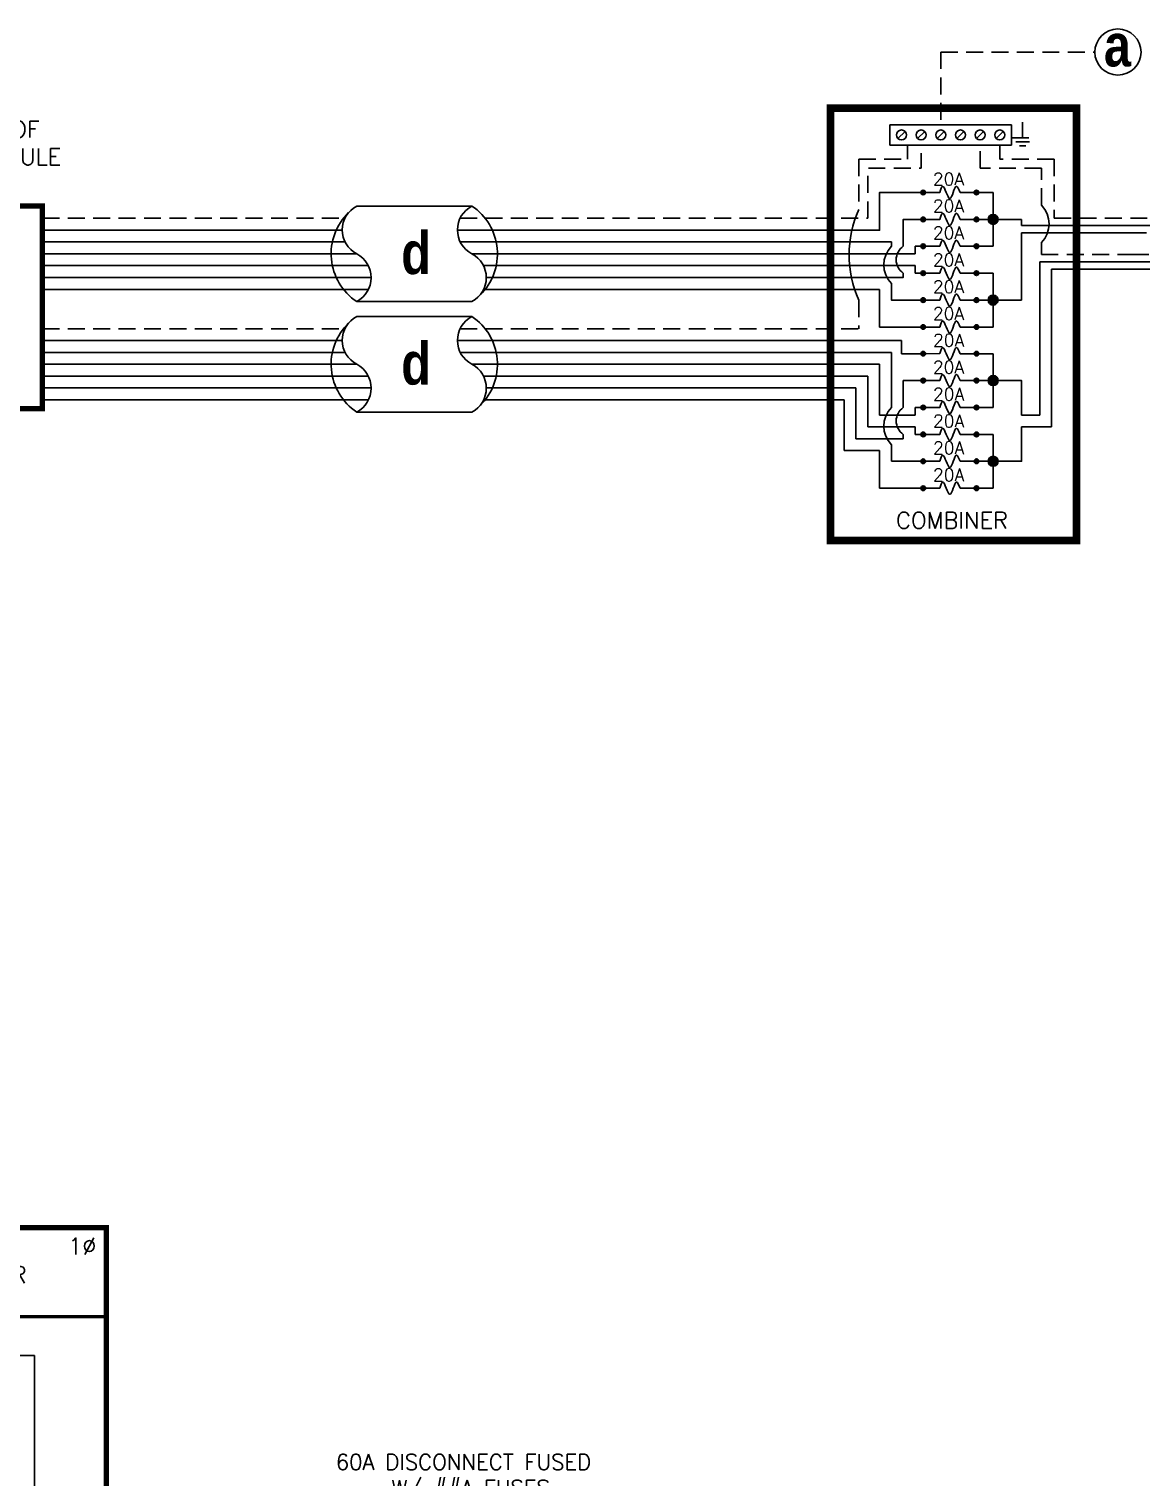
# Model space of a CAD drawing. Header units: feet. Extents: x 17804 to 18589, y 14552 to 15110.
# Drawn here: x 18068.4 to 18314.6, y 14789.4 to 15110.2 of the extents above; entities that cross this region are included whole.
import ezdxf

# ---------------------------------------------------------------- set-up
doc = ezdxf.new("R2010")
doc.units = ezdxf.units.FT
doc.header["$MEASUREMENT"] = 0
doc.linetypes.add('HIDDEN', pattern=[0.375, 0.25, -0.125])
for name, color, linetype in [('ONE LINE BLOCKS', 7, 'Continuous'), ('TABLES', 7, 'Continuous'), ('TEXT', 7, 'Continuous'), ('Z - TITLEBLOCK TXT', 7, 'Continuous')]:
    doc.layers.add(name, color=color, linetype=linetype)
doc.styles.add('ONE LINE TXT', font='techb___.ttf')
doc.styles.get("Standard").update_dxf_attribs({"font": 'simplex.shx'})

# ---------------------------------------------------------------- blocks, each defined once
blk = doc.blocks.new('M_MAIN DISCO')
at = {"color": 253, "linetype": 'Continuous'}
for p, q in [((-47.96, 3.45), (-47.96, 32.21)), ((-47.96, 32.21), (-42.47, 32.21)), ((-42.47, 32.21), (-42.47, 34.82)), ((-20.72, 32.21), (-20.72, 34.82)), ((-15.23, 32.21), (-20.72, 32.21)), ((-15.23, 3.45), (-15.23, 32.21)), ((-47.96, 3.45), (-63.19, 3.45)), ((-15.23, 3.45), (0, 3.45))]:
    blk.add_line(p, q, dxfattribs=at)
at = {"color": 7, "linetype": 'Continuous'}
for p, q in [((-51.46, 9.66), (-51.46, 22.77)), ((-49.6, 22.77), (-51.46, 22.77)), ((-41.69, 22.77), (-44.32, 22.77)), ((-21.5, 22.77), (-18.87, 22.77)), ((-13.59, 22.77), (-11.73, 22.77)), ((-11.73, 9.66), (-11.73, 22.77)), ((-51.46, 9.66), (-63.19, 9.66)), ((-11.73, 9.66), (0, 9.66))]:
    blk.add_line(p, q, dxfattribs=at)
at = {"color": 1, "linetype": 'Continuous'}
for p, q in [((-31.53, 22.77), (-30.29, 22.77)), ((-27.74, 22.77), (-26.5, 22.77)), ((-31.53, 15.24), (-30.29, 15.24)), ((-27.74, 15.24), (-26.5, 15.24))]:
    blk.add_line(p, q, dxfattribs=at)
at = {"color": 10, "linetype": 'Continuous'}
for p, q in [((-49.6, 6.49), (-49.6, 15.24)), ((-41.69, 15.24), (-44.32, 15.24)), ((-21.5, 15.24), (-18.87, 15.24)), ((-13.59, 6.49), (-13.59, 15.24)), ((-49.6, 6.49), (-63.19, 6.49)), ((-13.59, 6.49), (0, 6.49))]:
    blk.add_line(p, q, dxfattribs=at)
at = {"color": 7, "linetype": 'Continuous'}
for centre in [(-46.96, 22.62), (-16.23, 22.62)]:
    blk.add_arc(centre, 2.64, 3.2819, 176.7181, dxfattribs=at)
at = {"color": 10, "linetype": 'Continuous'}
for centre in [(-46.96, 15.08), (-16.23, 15.08)]:
    blk.add_arc(centre, 2.64, 3.2819, 176.7181, dxfattribs=at)
at = {"color": 1, "linetype": 'Continuous'}
for points in [[(-30.29, 22.77), (-29.92, 23.53), (-29.02, 22.01), (-28.19, 23.53), (-27.74, 22.77)], [(-30.29, 15.24), (-29.92, 16), (-29.02, 14.47), (-28.19, 16), (-27.74, 15.24)]]:
    blk.add_spline(points, degree=3, dxfattribs=at)
at = {"layer": 'ONE LINE BLOCKS', "lineweight": 50}
blk.add_line((-53.41, 43.1), (-9.8, 43.1), dxfattribs=at)
at = {"layer": 'ONE LINE BLOCKS', "lineweight": 50, "const_width": 1.19}
blk.add_lwpolyline([(-53.41, -9.3), (-53.41, 49.88), (-9.8, 49.88), (-9.8, -9.3)], close=True, dxfattribs=at)
at = {"layer": 'TEXT', "color": 92, "linetype": 'HIDDEN', "ltscale": 15}
for p, q in [((-46.38, 0), (-46.38, 4.94)), ((-46.38, 4.94), (-42.47, 4.94)), ((-42.47, 4.94), (-42.47, 1.8)), ((-16.81, 4.94), (-20.72, 4.94)), ((-20.72, 4.94), (-20.72, 1.8)), ((-16.81, 0), (-16.81, 4.94)), ((-46.38, 0), (-63.19, 0)), ((-16.81, 0), (0, 0))]:
    blk.add_line(p, q, dxfattribs=at)
at = {"layer": 'TEXT', "color": 92, "linetype": 'Continuous', "flags": 128}
for points in [[(-31.59, -3.07), (-31.6, -6.57)], [(-33.94, -6.57), (-29.25, -6.57)], [(-30.07, -7.44), (-33.13, -7.44)], [(-30.88, -8.3), (-32.31, -8.3)]]:
    blk.add_lwpolyline(points, dxfattribs=at)
at = {"layer": 'Z - TITLEBLOCK TXT', "color": 1, "linetype": 'Continuous'}
for p, q in [((-45.07, 34.82), (-45.07, 39.36)), ((-45.07, 39.36), (-18.12, 39.36)), ((-18.12, 39.36), (-18.12, 34.82)), ((-18.12, 34.82), (-45.07, 34.82)), ((-41.69, 22.77), (-37.77, 22.77)), ((-35.88, 25.22), (-32.61, 22.78)), ((-25.42, 22.77), (-21.5, 22.77)), ((-35.88, 17.69), (-32.61, 15.24)), ((-41.69, 15.24), (-37.77, 15.24)), ((-25.42, 15.23), (-21.5, 15.23)), ((-45.07, 1.8), (-18.12, 1.8)), ((-45.07, 1.8), (-45.07, -2.74)), ((-18.12, 1.8), (-18.12, -2.74)), ((-18.12, -2.74), (-45.07, -2.74))]:
    blk.add_line(p, q, dxfattribs=at)
at = {"layer": 'Z - TITLEBLOCK TXT', "color": 4, "linetype": 'Continuous'}
for p, q in [((-41.69, 37.87), (-43.26, 36.3)), ((-37.34, 37.87), (-38.91, 36.3)), ((-32.98, 37.87), (-34.56, 36.3)), ((-28.63, 37.87), (-30.21, 36.3)), ((-24.28, 37.87), (-25.86, 36.3)), ((-19.93, 37.87), (-21.51, 36.3)), ((-41.69, 0.32), (-43.26, -1.26)), ((-37.34, 0.32), (-38.91, -1.26)), ((-32.98, 0.32), (-34.56, -1.26)), ((-28.63, 0.32), (-30.21, -1.26)), ((-24.28, 0.32), (-25.86, -1.26)), ((-19.93, 0.32), (-21.51, -1.26))]:
    blk.add_line(p, q, dxfattribs=at)
for centre in [(-42.47, 37.09), (-38.12, 37.09), (-33.77, 37.09), (-29.42, 37.09), (-25.07, 37.09), (-20.72, 37.09), (-42.47, -0.47), (-38.12, -0.47), (-33.77, -0.47), (-29.42, -0.47), (-25.07, -0.47), (-20.72, -0.47)]:
    blk.add_circle(centre, 1.11, dxfattribs=at)
at = {"layer": 'Z - TITLEBLOCK TXT', "color": 1, "linetype": 'Continuous'}
for centre in [(-37.23, 22.77), (-32.07, 22.77), (-25.96, 22.77), (-37.23, 15.24), (-32.07, 15.24), (-25.96, 15.23)]:
    blk.add_circle(centre, 0.541, dxfattribs=at)
at = {"layer": 'TABLES', "color": 4, "linetype": 'Continuous'}
blk.add_text('BONDED NEUTRAL', height=1.8743, dxfattribs=at).set_placement((-43.99, 40.01))
at = {"layer": 'TEXT', "color": 1}
for s, width, gutter_width, heights, insert, char_height, attachment_point in [('\\A1;\\pi4.1167;60A DISCONNECT FUSED \\P\\pi16.454;W/ ##A FUSES\\P\\pi11.355;GROUPED W/ MAIN \\P\\pi4.9392;BREAKER LOAD CENTER', 71.8931, 92.23, [24.13], (-68.68, 76.43), 3.4544, 1), ('240V', 0.1481, 0.75, [0], (-45.35, 46.44), 3.658, 5), ('1∅', 0.1481, 0.75, [0], (-14.78, 46.14), 3.658, 5), ('\\A1;\\pi3.6942,t21.982;SQUARE D\\P\\pi2.5621,t20.85;PN: D222N', 35.0816, 28.88, [13.54], (-51.57, -12.71), 3.6576, 1)]:
    blk.add_mtext_dynamic_manual_height_columns(s, width=width, gutter_width=gutter_width, heights=heights, dxfattribs=dict(at, insert=insert, char_height=char_height, attachment_point=attachment_point))
blk = doc.blocks.new('*U15')
at = {"layer": 'ONE LINE BLOCKS', "linetype": 'Continuous'}
h = blk.add_hatch(color=254, dxfattribs=at)
h.dxf.hatch_style = 1
edge = h.paths.add_edge_path()
edge.add_arc((-68.38, 98.34), 1.11, 0, 360)
h = blk.add_hatch(color=254, dxfattribs=at)
h.dxf.hatch_style = 1
edge = h.paths.add_edge_path()
edge.add_arc((-74.3, 91.39), 1.11, 0, 360)
h = blk.add_hatch(color=1, dxfattribs=at)
h.dxf.hatch_style = 1
edge = h.paths.add_edge_path()
edge.add_arc((-74.3, 82.89), 0.291, 0, 360)
h = blk.add_hatch(color=1, dxfattribs=at)
h.dxf.hatch_style = 1
edge = h.paths.add_edge_path()
edge.add_arc((-68.38, 82.89), 0.291, 0, 360)
h = blk.add_hatch(color=1, dxfattribs=at)
h.dxf.hatch_style = 1
edge = h.paths.add_edge_path()
edge.add_arc((-74.3, 76.21), 0.291, 0, 360)
h = blk.add_hatch(color=1, dxfattribs=at)
h.dxf.hatch_style = 1
edge = h.paths.add_edge_path()
edge.add_arc((-68.38, 76.21), 0.291, 0, 360)
h = blk.add_hatch(color=1, dxfattribs=at)
h.dxf.hatch_style = 1
edge = h.paths.add_edge_path()
edge.add_arc((-56.39, 67.09), 0.291, 0, 360)
h = blk.add_hatch(color=1, dxfattribs=at)
h.dxf.hatch_style = 1
edge = h.paths.add_edge_path()
edge.add_arc((-49.72, 67.09), 0.291, 0, 360)
h = blk.add_hatch(color=1, dxfattribs=at)
h.dxf.hatch_style = 1
edge = h.paths.add_edge_path()
edge.add_arc((-56.39, 63.72), 0.291, 0, 360)
h = blk.add_hatch(color=1, dxfattribs=at)
h.dxf.hatch_style = 1
edge = h.paths.add_edge_path()
edge.add_arc((-49.72, 63.72), 0.291, 0, 360)
h = blk.add_hatch(color=1, dxfattribs=at)
h.dxf.hatch_style = 1
edge = h.paths.add_edge_path()
edge.add_arc((-56.39, 57.69), 0.291, 0, 360)
h = blk.add_hatch(color=1, dxfattribs=at)
h.dxf.hatch_style = 1
edge = h.paths.add_edge_path()
edge.add_arc((-49.72, 57.69), 0.291, 0, 360)
h = blk.add_hatch(color=1, dxfattribs=at)
h.dxf.hatch_style = 1
edge = h.paths.add_edge_path()
edge.add_arc((-56.39, 54.31), 0.291, 0, 360)
h = blk.add_hatch(color=1, dxfattribs=at)
h.dxf.hatch_style = 1
edge = h.paths.add_edge_path()
edge.add_arc((-49.72, 54.31), 0.291, 0, 360)
h = blk.add_hatch(color=1, dxfattribs=at)
h.dxf.hatch_style = 1
edge = h.paths.add_edge_path()
edge.add_arc((-56.39, 48.29), 0.291, 0, 360)
h = blk.add_hatch(color=1, dxfattribs=at)
h.dxf.hatch_style = 1
edge = h.paths.add_edge_path()
edge.add_arc((-49.72, 48.29), 0.291, 0, 360)
h = blk.add_hatch(color=1, dxfattribs=at)
h.dxf.hatch_style = 1
edge = h.paths.add_edge_path()
edge.add_arc((-56.39, 44.91), 0.291, 0, 360)
h = blk.add_hatch(color=1, dxfattribs=at)
h.dxf.hatch_style = 1
edge = h.paths.add_edge_path()
edge.add_arc((-49.72, 44.91), 0.291, 0, 360)
h = blk.add_hatch(color=1, dxfattribs=at)
h.dxf.hatch_style = 1
edge = h.paths.add_edge_path()
edge.add_arc((-56.39, 38.89), 0.291, 0, 360)
h = blk.add_hatch(color=1, dxfattribs=at)
h.dxf.hatch_style = 1
edge = h.paths.add_edge_path()
edge.add_arc((-49.72, 38.89), 0.291, 0, 360)
h = blk.add_hatch(color=1, dxfattribs=at)
h.dxf.hatch_style = 1
edge = h.paths.add_edge_path()
edge.add_arc((-56.39, 35.51), 0.291, 0, 360)
h = blk.add_hatch(color=1, dxfattribs=at)
h.dxf.hatch_style = 1
edge = h.paths.add_edge_path()
edge.add_arc((-49.72, 35.51), 0.291, 0, 360)
h = blk.add_hatch(color=1, dxfattribs=at)
h.dxf.hatch_style = 1
edge = h.paths.add_edge_path()
edge.add_arc((-56.39, 29.48), 0.291, 0, 360)
h = blk.add_hatch(color=1, dxfattribs=at)
h.dxf.hatch_style = 1
edge = h.paths.add_edge_path()
edge.add_arc((-49.72, 29.48), 0.291, 0, 360)
h = blk.add_hatch(color=1, dxfattribs=at)
h.dxf.hatch_style = 1
edge = h.paths.add_edge_path()
edge.add_arc((-56.39, 26.1), 0.291, 0, 360)
h = blk.add_hatch(color=1, dxfattribs=at)
h.dxf.hatch_style = 1
edge = h.paths.add_edge_path()
edge.add_arc((-49.72, 26.1), 0.291, 0, 360)
at = {"color": 155, "true_color": 0x647190}
blk.add_line((-93.51, 126.59), (-12.6, 126.59), dxfattribs=at)
at = {"color": 7, "linetype": 'Continuous'}
for p, q in [((-19.55, 9.66), (-19.55, 29.48)), ((0, 9.66), (-19.55, 9.66))]:
    blk.add_line(p, q, dxfattribs=at)
at = {"color": 10, "linetype": 'Continuous'}
for p, q in [((-23.58, 6.49), (-23.58, 26.1)), ((-19.54, 26.1), (-19.54, 26.1)), ((0, 6.49), (-23.58, 6.49))]:
    blk.add_line(p, q, dxfattribs=at)
at = {"color": 253, "linetype": 'Continuous'}
for p, q in [((-34.9, 12.29), (-36.07, 12.29)), ((-34.9, 3.45), (-34.9, 12.29)), ((-30.25, 3.45), (-34.9, 3.45)), ((0, 3.45), (-24.98, 3.45))]:
    blk.add_line(p, q, dxfattribs=at)
at = {"color": 7, "linetype": 'Continuous'}
blk.add_circle((-119.49, -15.26), 5.11, dxfattribs=at)
at = {"color": 253, "linetype": 'Continuous'}
blk.add_arc((-27.62, 3.3), 2.64, 3.2819, 176.7181, dxfattribs=at)
at = {"layer": 'ONE LINE BLOCKS', "lineweight": 50}
blk.add_line((-93.51, 106.95), (-12.6, 106.95), dxfattribs=at)
at = {"layer": 'ONE LINE BLOCKS', "lineweight": 50, "const_width": 1.19}
for points in [[(-116.27, 134.89), (-116.27, 151.79), (-97.41, 151.79), (-97.41, 134.89)], [(-93.51, -9.3), (-93.51, 126.59), (-12.6, 126.59), (-12.6, -9.3)]]:
    blk.add_lwpolyline(points, close=True, dxfattribs=at)
at = {"layer": 'TEXT', "color": 92, "linetype": 'HIDDEN', "ltscale": 15}
for p, q in [((-36.07, 20.02), (-86.54, 20.02)), ((-86.54, 20.02), (-86.54, 16.57)), ((-27.75, 0), (-27.75, 20.02)), ((-86.54, 16.57), (-79.95, 16.57)), ((0, 0), (-27.75, 0)), ((-79.95, -0.83), (-119.49, -0.83)), ((-119.49, -0.83), (-119.49, -10.15)), ((-119.49, -20.38), (-119.49, -32.73))]:
    blk.add_line(p, q, dxfattribs=at)
at = {"layer": 'TEXT', "color": 92, "linetype": 'Continuous', "ltscale": 15}
blk.add_line((-40.61, -5.18), (-75.41, -5.18), dxfattribs=at)
at = {"layer": 'TEXT', "color": 92, "linetype": 'Continuous', "flags": 128}
for points in [[(-72.19, 8.54), (-72.19, 5.69)], [(-74.53, 5.69), (-69.85, 5.69)], [(-70.66, 4.83), (-73.72, 4.83)], [(-71.47, 3.96), (-72.91, 3.96)]]:
    blk.add_lwpolyline(points, dxfattribs=at)
at = {"layer": 'TEXT', "color": 92, "linetype": 'Continuous', "ltscale": 4, "flags": 128}
for points in [[(-127.97, -32.73), (-111.01, -32.73)], [(-113.95, -35.88), (-125.03, -35.88)], [(-116.88, -39.02), (-122.09, -39.02)]]:
    blk.add_lwpolyline(points, dxfattribs=at)
at = {"layer": 'TEXT', "linetype": 'Continuous'}
blk.add_circle((-106.84, 143.34), 7.15, dxfattribs=at)
at = {"layer": 'TEXT', "color": 92, "linetype": 'Continuous', "ltscale": 0.3}
blk.add_arc((-31.87, 17.86), 4.65, 27.6639, 152.3361, dxfattribs=at)
at = {"layer": 'Z - TITLEBLOCK TXT', "color": 253, "linetype": 'Continuous'}
for p, q in [((-113.33, 90.2), (-113.33, 134.89)), ((-79.78, 90.2), (-113.33, 90.2)), ((-79.78, 24.52), (-79.78, 90.2)), ((-31.78, 24.52), (-79.78, 24.52)), ((-31.78, 24.52), (-31.78, 16.64)), ((-31.78, 16.64), (-36.07, 16.64))]:
    blk.add_line(p, q, dxfattribs=at)
at = {"layer": 'Z - TITLEBLOCK TXT', "color": 10, "linetype": 'Continuous'}
for p, q in [((-106.84, 94.51), (-106.84, 134.89)), ((-74.3, 94.51), (-106.84, 94.51)), ((-74.3, 87.09), (-74.3, 94.51)), ((-73.19, 91.39), (-70.25, 91.39)), ((-66.51, 91.39), (-37.57, 91.39)), ((-37.57, 91.39), (-37.57, 26.1)), ((-74.3, 26.1), (-74.3, 72.02)), ((-70.25, 63.72), (-74.3, 63.72)), ((-60.59, 63.72), (-66.51, 63.72)), ((-70.25, 54.31), (-74.3, 54.31)), ((-60.59, 54.31), (-66.51, 54.31)), ((-70.25, 44.91), (-74.3, 44.91)), ((-60.59, 44.91), (-66.51, 44.91)), ((-70.25, 35.51), (-74.3, 35.51)), ((-60.59, 35.51), (-66.51, 35.51)), ((-60.59, 26.1), (-74.3, 26.1)), ((-37.57, 26.1), (-23.58, 26.1))]:
    blk.add_line(p, q, dxfattribs=at)
at = {"layer": 'Z - TITLEBLOCK TXT', "color": 7, "linetype": 'Continuous'}
for p, q in [((-100.35, 98.34), (-100.35, 134.89)), ((-68.38, 98.34), (-100.35, 98.34)), ((-68.38, 87.09), (-68.38, 98.34)), ((-67.27, 98.34), (-28.47, 98.34)), ((-28.47, 98.34), (-28.47, 29.48)), ((-68.38, 57.69), (-68.38, 72.02)), ((-68.38, 67.09), (-60.59, 67.09)), ((-60.59, 67.09), (-68.38, 67.09)), ((-68.38, 48.29), (-68.38, 57.69)), ((-68.38, 57.69), (-60.59, 57.69)), ((-60.59, 57.69), (-68.38, 57.69)), ((-68.38, 38.89), (-68.38, 48.29)), ((-68.38, 48.29), (-60.59, 48.29)), ((-60.59, 48.29), (-68.38, 48.29)), ((-68.38, 29.48), (-68.38, 38.89)), ((-68.38, 38.89), (-60.59, 38.89)), ((-60.59, 38.89), (-68.38, 38.89)), ((-60.59, 29.48), (-68.38, 29.48)), ((-28.47, 29.48), (-19.55, 29.48))]:
    blk.add_line(p, q, dxfattribs=at)
at = {"layer": 'Z - TITLEBLOCK TXT', "color": 1, "linetype": 'Continuous'}
for p, q in [((-79.95, -7.78), (-79.95, 19.17)), ((-79.95, 19.17), (-75.41, 19.17)), ((-75.41, 19.17), (-75.41, -7.78)), ((-40.61, -7.71), (-40.61, 19.24)), ((-40.61, 19.24), (-36.07, 19.24)), ((-36.07, 19.24), (-36.07, -7.71)), ((-75.41, -7.78), (-79.95, -7.78)), ((-36.07, -7.71), (-40.61, -7.71))]:
    blk.add_line(p, q, dxfattribs=at)
at = {"layer": 'Z - TITLEBLOCK TXT', "color": 4, "linetype": 'Continuous'}
for p, q in [((-76.9, 17.35), (-78.47, 15.78)), ((-37.55, 17.43), (-39.13, 15.85)), ((-76.9, 13), (-78.47, 11.43)), ((-37.55, 13.08), (-39.13, 11.5)), ((-76.9, 8.65), (-78.47, 7.08)), ((-37.55, 8.73), (-39.13, 7.15)), ((-76.9, 4.3), (-78.47, 2.73)), ((-37.55, 4.38), (-39.13, 2.8)), ((-37.55, 0.03), (-39.13, -1.55)), ((-76.9, -0.05), (-78.47, -1.62)), ((-76.9, -4.4), (-78.47, -5.97)), ((-37.55, -4.33), (-39.13, -5.9))]:
    blk.add_line(p, q, dxfattribs=at)
at = {"layer": 'Z - TITLEBLOCK TXT', "color": 1, "linetype": 'Continuous', "flags": 128}
for points in [[(-74.3, 87.09), (-74.3, 82.89)], [(-74.3, 87.09), (-74.3, 82.89)], [(-68.38, 87.09), (-68.38, 82.89)], [(-68.38, 87.09), (-68.38, 82.89)], [(-74.3, 76.21), (-74.3, 72.02)], [(-68.38, 76.21), (-68.38, 72.02)], [(-60.59, 67.09), (-56.39, 67.09)], [(-60.59, 67.09), (-56.39, 67.09)], [(-49.72, 67.09), (-45.52, 67.09)], [(-60.59, 63.72), (-56.39, 63.72)], [(-60.59, 63.72), (-56.39, 63.72)], [(-49.72, 63.72), (-45.52, 63.72)], [(-60.59, 57.69), (-56.39, 57.69)], [(-60.59, 57.69), (-56.39, 57.69)], [(-49.72, 57.69), (-45.52, 57.69)], [(-60.59, 54.31), (-56.39, 54.31)], [(-60.59, 54.31), (-56.39, 54.31)], [(-49.72, 54.31), (-45.52, 54.31)], [(-60.59, 48.29), (-56.39, 48.29)], [(-60.59, 48.29), (-56.39, 48.29)], [(-49.72, 48.29), (-45.52, 48.29)], [(-60.59, 44.91), (-56.39, 44.91)], [(-60.59, 44.91), (-56.39, 44.91)], [(-49.72, 44.91), (-45.52, 44.91)], [(-60.59, 38.89), (-56.39, 38.89)], [(-60.59, 38.89), (-56.39, 38.89)], [(-49.72, 38.89), (-45.52, 38.89)], [(-60.59, 35.51), (-56.39, 35.51)], [(-60.59, 35.51), (-56.39, 35.51)], [(-49.72, 35.51), (-45.52, 35.51)], [(-60.59, 29.48), (-56.39, 29.48)], [(-60.59, 29.48), (-56.39, 29.48)], [(-49.72, 29.48), (-45.52, 29.48)], [(-60.59, 26.1), (-56.39, 26.1)], [(-60.59, 26.1), (-56.39, 26.1)], [(-49.72, 26.1), (-45.52, 26.1)]]:
    blk.add_lwpolyline(points, dxfattribs=at)
at = {"layer": 'Z - TITLEBLOCK TXT', "color": 7, "linetype": 'Continuous'}
for centre in [(-68.38, 98.34), (-68.38, 98.34), (-74.3, 91.39)]:
    blk.add_circle(centre, 1.11, dxfattribs=at)
at = {"layer": 'Z - TITLEBLOCK TXT', "color": 1, "linetype": 'Continuous'}
for centre in [(-74.3, 82.89), (-68.38, 82.89), (-74.3, 76.21), (-68.38, 76.21), (-56.39, 67.09), (-49.72, 67.09), (-56.39, 63.72), (-49.72, 63.72), (-56.39, 57.69), (-49.72, 57.69), (-56.39, 54.31), (-49.72, 54.31), (-56.39, 48.29), (-49.72, 48.29), (-56.39, 44.91), (-49.72, 44.91), (-56.39, 38.89), (-49.72, 38.89), (-56.39, 35.51), (-49.72, 35.51), (-56.39, 29.48), (-49.72, 29.48), (-56.39, 26.1), (-49.72, 26.1)]:
    blk.add_circle(centre, 0.291, dxfattribs=at)
at = {"layer": 'Z - TITLEBLOCK TXT', "color": 4, "linetype": 'Continuous'}
for centre in [(-77.68, 16.57), (-38.34, 16.64), (-77.68, 12.22), (-38.34, 12.29), (-77.68, 7.87), (-38.34, 7.94), (-77.68, 3.52), (-38.34, 3.59), (-77.68, -0.83), (-38.34, -0.76), (-77.68, -5.18), (-38.34, -5.11)]:
    blk.add_circle(centre, 1.11, dxfattribs=at)
at = {"layer": 'Z - TITLEBLOCK TXT', "color": 10, "linetype": 'Continuous'}
for centre in [(-68.38, 91.28), (-68.38, 63.61), (-68.38, 54.21), (-68.38, 44.8), (-68.38, 35.4)]:
    blk.add_arc(centre, 1.87, 3.2937, 176.7063, dxfattribs=at)
at = {"layer": 'Z - TITLEBLOCK TXT', "color": 1, "linetype": 'Continuous'}
for centre, start, end in [((-75.49, 79.55), 310.3392, 49.6608), ((-69.57, 79.55), 310.3392, 49.6608), ((-53.05, 65.9), 40.3392, 139.6608), ((-53.05, 62.52), 40.3392, 139.6608), ((-53.05, 56.5), 40.3392, 139.6608), ((-53.05, 53.12), 40.3392, 139.6608), ((-53.05, 47.1), 40.3392, 139.6608), ((-53.05, 43.72), 40.3392, 139.6608), ((-53.05, 37.69), 40.3392, 139.6608), ((-53.05, 34.31), 40.3392, 139.6608), ((-53.05, 28.29), 40.3392, 139.6608), ((-53.05, 24.91), 40.3392, 139.6608)]:
    blk.add_arc(centre, 3.93, start, end, dxfattribs=at)
at = {"layer": 'TABLES', "color": 1, "linetype": 'Continuous'}
blk.add_text('NEUTRAL', height=3.658, rotation=90, dxfattribs=at).set_placement((-41.27, -4.66))
at = {"layer": 'TEXT', "color": 1, "attachment_point": 5}
for s, width, gutter_width, heights, insert, char_height in [('EXISTING\\P120/240V UTILITY METER', 0.0523, 7.17, [0], (-131.55, 143.68), 3.5433), ('240V', 0.1481, 0.75, [0], (-84.98, 122.54), 3.658), ('1∅', 0.1481, 0.75, [0], (-17.91, 122.54), 3.658), ('0A MAIN BREAKER\\P0A BUSBAR', 72.4998, 0.75, [0], (-52.35, 113.14), 3.6576), ('2p0A', 0.1481, 0.75, [0], (-63.46, 79.11), 3.658), ('EXISTING MAIN BREAKER LOAD CENTER INSULATED LINE TAPS INSTALLED ON MAIN FEEDERS\\P{\\fVerdana|b1|i0|c0|p34;NEC 690.64}', 98.9176, 7.17, [106.42], (-52.23, -25.66), 3.6576)]:
    blk.add_mtext_dynamic_manual_height_columns(s, width=width, gutter_width=gutter_width, heights=heights, dxfattribs=dict(at, insert=insert, char_height=char_height))
at = {"layer": 'Z - TITLEBLOCK TXT', "color": 253, "linetype": 'Continuous', "style": 'ONE LINE TXT'}
blk.add_text('M', height=9.38, dxfattribs=at).set_placement((-111.4, 138.62))
at = {"layer": 'Z - TITLEBLOCK TXT', "color": 1, "linetype": 'Continuous', "insert": (-122.68, -9.21), "char_height": 9.3833, "attachment_point": 1, "style": 'ONE LINE TXT'}
blk.add_mtext_dynamic_manual_height_columns('{\\W1;\\C256;a}', width=0.1385, gutter_width=2.13, heights=[0], dxfattribs=at)

msp = doc.modelspace()

# ---------------------------------------------------------------- hatches: boundary and pattern name
at = {"linetype": 'Continuous'}
h = msp.add_hatch(color=7, dxfattribs=at)
h.dxf.hatch_style = 1
edge = h.paths.add_edge_path()
edge.add_arc((18266.41, 15073.96), 0.513, 0, 360)
h = msp.add_hatch(color=7, dxfattribs=at)
h.dxf.hatch_style = 1
edge = h.paths.add_edge_path()
edge.add_arc((18278.19, 15073.96), 0.513, 0, 360)
h = msp.add_hatch(color=7, dxfattribs=at)
h.dxf.hatch_style = 1
edge = h.paths.add_edge_path()
edge.add_arc((18266.41, 15068), 0.513, 0, 360)
h = msp.add_hatch(color=7, dxfattribs=at)
h.dxf.hatch_style = 1
edge = h.paths.add_edge_path()
edge.add_arc((18278.19, 15068), 0.513, 0, 360)
h = msp.add_hatch(color=7, dxfattribs=at)
h.dxf.hatch_style = 1
edge = h.paths.add_edge_path()
edge.add_arc((18266.41, 15062.04), 0.513, 0, 360)
h = msp.add_hatch(color=7, dxfattribs=at)
h.dxf.hatch_style = 1
edge = h.paths.add_edge_path()
edge.add_arc((18278.19, 15062.04), 0.513, 0, 360)
h = msp.add_hatch(color=253, dxfattribs=at)
h.dxf.hatch_style = 1
edge = h.paths.add_edge_path()
edge.add_arc((18266.41, 15056.08), 0.513, 0, 360)
h = msp.add_hatch(color=253, dxfattribs=at)
h.dxf.hatch_style = 1
edge = h.paths.add_edge_path()
edge.add_arc((18278.19, 15056.08), 0.513, 0, 360)
h = msp.add_hatch(color=253, dxfattribs=at)
h.dxf.hatch_style = 1
edge = h.paths.add_edge_path()
edge.add_arc((18266.41, 15050.12), 0.513, 0, 360)
h = msp.add_hatch(color=253, dxfattribs=at)
h.dxf.hatch_style = 1
edge = h.paths.add_edge_path()
edge.add_arc((18278.19, 15050.12), 0.513, 0, 360)
h = msp.add_hatch(color=253, dxfattribs=at)
h.dxf.hatch_style = 1
edge = h.paths.add_edge_path()
edge.add_arc((18266.41, 15044.16), 0.513, 0, 360)
h = msp.add_hatch(color=253, dxfattribs=at)
h.dxf.hatch_style = 1
edge = h.paths.add_edge_path()
edge.add_arc((18278.19, 15044.16), 0.513, 0, 360)
h = msp.add_hatch(color=7, dxfattribs=at)
h.dxf.hatch_style = 1
edge = h.paths.add_edge_path()
edge.add_arc((18266.42, 15038.25), 0.513, 0, 360)
h = msp.add_hatch(color=7, dxfattribs=at)
h.dxf.hatch_style = 1
edge = h.paths.add_edge_path()
edge.add_arc((18278.2, 15038.25), 0.513, 0, 360)
h = msp.add_hatch(color=7, dxfattribs=at)
h.dxf.hatch_style = 1
edge = h.paths.add_edge_path()
edge.add_arc((18266.42, 15032.29), 0.513, 0, 360)
h = msp.add_hatch(color=7, dxfattribs=at)
h.dxf.hatch_style = 1
edge = h.paths.add_edge_path()
edge.add_arc((18278.2, 15032.29), 0.513, 0, 360)
h = msp.add_hatch(color=7, dxfattribs=at)
h.dxf.hatch_style = 1
edge = h.paths.add_edge_path()
edge.add_arc((18266.42, 15026.33), 0.513, 0, 360)
h = msp.add_hatch(color=7, dxfattribs=at)
h.dxf.hatch_style = 1
edge = h.paths.add_edge_path()
edge.add_arc((18278.2, 15026.33), 0.513, 0, 360)
h = msp.add_hatch(color=253, dxfattribs=at)
h.dxf.hatch_style = 1
edge = h.paths.add_edge_path()
edge.add_arc((18266.42, 15020.37), 0.513, 0, 360)
h = msp.add_hatch(color=253, dxfattribs=at)
h.dxf.hatch_style = 1
edge = h.paths.add_edge_path()
edge.add_arc((18278.2, 15020.37), 0.513, 0, 360)
h = msp.add_hatch(color=253, dxfattribs=at)
h.dxf.hatch_style = 1
edge = h.paths.add_edge_path()
edge.add_arc((18266.42, 15014.41), 0.513, 0, 360)
h = msp.add_hatch(color=253, dxfattribs=at)
h.dxf.hatch_style = 1
edge = h.paths.add_edge_path()
edge.add_arc((18278.2, 15014.41), 0.513, 0, 360)
h = msp.add_hatch(color=253, dxfattribs=at)
h.dxf.hatch_style = 1
edge = h.paths.add_edge_path()
edge.add_arc((18266.42, 15008.45), 0.513, 0, 360)
h = msp.add_hatch(color=253, dxfattribs=at)
h.dxf.hatch_style = 1
edge = h.paths.add_edge_path()
edge.add_arc((18278.2, 15008.45), 0.513, 0, 360)
at = {"layer": 'ONE LINE BLOCKS', "linetype": 'Continuous'}
h = msp.add_hatch(color=254, dxfattribs=at)
h.dxf.hatch_style = 1
edge = h.paths.add_edge_path()
edge.add_arc((18281.89, 15068), 1.11, 0, 360)
h = msp.add_hatch(color=254, dxfattribs=at)
h.dxf.hatch_style = 1
edge = h.paths.add_edge_path()
edge.add_arc((18281.89, 15050.12), 1.11, 0, 360)
h = msp.add_hatch(color=254, dxfattribs=at)
h.dxf.hatch_style = 1
edge = h.paths.add_edge_path()
edge.add_arc((18281.9, 15032.29), 1.11, 0, 360)
h = msp.add_hatch(color=254, dxfattribs=at)
h.dxf.hatch_style = 1
edge = h.paths.add_edge_path()
edge.add_arc((18281.9, 15014.41), 1.11, 0, 360)

# ---------------------------------------------------------------- linework, layer by layer
at = {"color": 1, "linetype": 'Continuous'}
for p, q in [((18266.92, 15073.96), (18270.06, 15073.97)), ((18274.56, 15073.96), (18277.68, 15073.96)), ((18266.92, 15068), (18270.06, 15068.01)), ((18274.56, 15068), (18277.68, 15068)), ((18266.92, 15062.04), (18270.06, 15062.05)), ((18274.56, 15062.04), (18277.68, 15062.04)), ((18266.92, 15056.08), (18270.06, 15056.09)), ((18274.56, 15056.08), (18277.68, 15056.08)), ((18266.92, 15050.12), (18270.06, 15050.12)), ((18274.56, 15050.12), (18277.68, 15050.12)), ((18266.92, 15044.16), (18270.06, 15044.16)), ((18274.56, 15044.16), (18277.68, 15044.16)), ((18266.93, 15038.25), (18270.07, 15038.26)), ((18274.57, 15038.25), (18277.69, 15038.25)), ((18266.93, 15032.29), (18270.07, 15032.3)), ((18274.57, 15032.29), (18277.69, 15032.29)), ((18266.93, 15026.33), (18270.07, 15026.34)), ((18274.57, 15026.33), (18277.69, 15026.33)), ((18266.93, 15020.37), (18270.07, 15020.37)), ((18274.57, 15020.37), (18277.69, 15020.37)), ((18266.93, 15014.41), (18270.07, 15014.41)), ((18274.57, 15014.41), (18277.69, 15014.41)), ((18266.93, 15008.45), (18270.07, 15008.45)), ((18274.57, 15008.45), (18277.69, 15008.45))]:
    msp.add_line(p, q, dxfattribs=at)
at = {"color": 7, "linetype": 'Continuous'}
for p, q in [((18166.48, 15070.95), (18140.99, 15070.95)), ((18288.17, 15068), (18281.89, 15068)), ((18288.17, 15066.63), (18288.17, 15068)), ((18288.17, 15066.63), (18316.68, 15066.63)), ((18071.39, 15065.62), (18137.79, 15065.62)), ((18163.28, 15065.62), (18254.14, 15065.61)), ((18071.39, 15060.37), (18140.99, 15060.37)), ((18166.48, 15060.37), (18254.14, 15060.37)), ((18071.39, 15055.13), (18144.19, 15055.13)), ((18169.68, 15055.13), (18254.14, 15055.13)), ((18140.99, 15049.79), (18166.48, 15049.79)), ((18166.48, 15046.47), (18140.99, 15046.47)), ((18071.39, 15041.15), (18137.79, 15041.15)), ((18163.28, 15041.14), (18261.64, 15041.14)), ((18261.64, 15038.25), (18261.63, 15038.25)), ((18071.39, 15035.9), (18140.99, 15035.9)), ((18166.48, 15035.9), (18256.76, 15035.9)), ((18256.76, 15035.9), (18256.76, 15024.66)), ((18262, 15026.33), (18262, 15032.29)), ((18262, 15032.29), (18264.63, 15032.29)), ((18071.39, 15030.65), (18144.19, 15030.65)), ((18169.68, 15030.65), (18251.52, 15030.65)), ((18251.52, 15030.65), (18251.52, 15019.42)), ((18256.76, 15030.65), (18256.76, 15030.65)), ((18140.99, 15025.32), (18166.48, 15025.32)), ((18264.63, 15024.66), (18264.63, 15026.33)), ((18256.76, 15024.66), (18264.63, 15024.66)), ((18251.52, 15019.42), (18262, 15019.42)), ((18262, 15019.42), (18262, 15020.37))]:
    msp.add_line(p, q, dxfattribs=at)
at = {"color": 253, "linetype": 'Continuous'}
for p, q in [((18288.17, 15065.02), (18288.17, 15050.12)), ((18288.17, 15065.02), (18315.83, 15065.02)), ((18071.39, 15062.99), (18138.42, 15062.99)), ((18163.91, 15062.99), (18254.14, 15062.99)), ((18071.39, 15057.75), (18143.56, 15057.75)), ((18169.05, 15057.75), (18254.14, 15057.75)), ((18294.82, 15022.04), (18294.82, 15056.98)), ((18294.82, 15056.98), (18311.57, 15056.98)), ((18311.57, 15056.98), (18364.08, 15056.98)), ((18071.39, 15052.5), (18143.6, 15052.5)), ((18169.09, 15052.5), (18254.14, 15052.5)), ((18256.76, 15052.5), (18256.76, 15044.16)), ((18288.17, 15050.12), (18281.89, 15050.12)), ((18256.76, 15044.16), (18264.63, 15044.16)), ((18071.39, 15038.52), (18138.42, 15038.52)), ((18163.91, 15038.52), (18259.38, 15038.52)), ((18259.38, 15027.28), (18259.38, 15038.52)), ((18071.39, 15033.28), (18143.56, 15033.28)), ((18169.05, 15033.28), (18254.14, 15033.28)), ((18254.14, 15033.28), (18254.14, 15022.04)), ((18256.76, 15033.28), (18256.76, 15033.28)), ((18071.39, 15028.03), (18143.6, 15028.03)), ((18169.09, 15028.03), (18248.9, 15028.03)), ((18248.9, 15028.03), (18248.9, 15016.79)), ((18259.38, 15027.28), (18259.38, 15027.28)), ((18259.38, 15027.28), (18259.38, 15026.33)), ((18254.14, 15022.04), (18264.63, 15022.04)), ((18264.63, 15022.04), (18264.63, 15020.37)), ((18256.76, 15016.79), (18248.9, 15016.79)), ((18256.76, 15016.79), (18256.76, 15008.45)), ((18259.38, 15018.06), (18259.38, 15014.41)), ((18259.38, 15014.41), (18264.63, 15014.41)), ((18256.76, 15008.45), (18264.63, 15008.45))]:
    msp.add_line(p, q, dxfattribs=at)
for p, q in [((18292.24, 15024.66), (18292.24, 15058.59)), ((18292.24, 15058.59), (18311.78, 15058.59)), ((18311.78, 15058.59), (18364.08, 15058.59)), ((18261.64, 15038.25), (18261.64, 15041.14))]:
    msp.add_line(p, q)
at = {"color": 7, "linetype": 'Continuous', "flags": 128}
for points in [[(18254.14, 15065.61), (18256.76, 15065.61), (18256.76, 15073.96), (18264.63, 15073.96)], [(18264.63, 15073.96), (18266.41, 15073.96)], [(18278.19, 15073.96), (18281.89, 15073.96)], [(18281.89, 15073.96), (18281.89, 15062.04)], [(18262, 15062.04), (18262, 15068), (18264.63, 15068)], [(18264.63, 15068), (18266.41, 15068)], [(18264.63, 15068), (18266.41, 15068)], [(18278.19, 15068), (18281.89, 15068)], [(18254.14, 15060.37), (18264.63, 15060.37), (18264.63, 15062.04)], [(18264.63, 15062.04), (18266.41, 15062.04)], [(18264.63, 15062.04), (18266.41, 15062.04)], [(18278.19, 15062.04), (18281.89, 15062.04)], [(18254.14, 15055.13), (18262, 15055.13), (18262, 15056.08)], [(18261.64, 15038.25), (18266.42, 15038.25)], [(18278.2, 15038.25), (18281.9, 15038.25)], [(18281.9, 15038.25), (18281.9, 15026.33)], [(18264.64, 15032.29), (18266.42, 15032.29)], [(18264.64, 15032.29), (18266.42, 15032.29)], [(18278.2, 15032.29), (18281.9, 15032.29)], [(18292.24, 15024.66), (18288.18, 15024.66), (18288.18, 15032.29), (18281.9, 15032.29)], [(18264.64, 15026.33), (18266.42, 15026.33)], [(18264.64, 15026.33), (18266.42, 15026.33)], [(18278.2, 15026.33), (18281.9, 15026.33)]]:
    msp.add_lwpolyline(points, dxfattribs=at)
at = {"color": 253, "linetype": 'Continuous', "flags": 128}
for points in [[(18254.14, 15062.99), (18259.38, 15062.99), (18259.38, 15062.04)], [(18254.14, 15057.75), (18264.63, 15057.75), (18264.63, 15056.08)], [(18259.38, 15053.77), (18259.38, 15050.12), (18264.63, 15050.12)], [(18264.63, 15056.08), (18266.41, 15056.08)], [(18264.63, 15056.08), (18266.41, 15056.08)], [(18278.19, 15056.08), (18281.89, 15056.08)], [(18281.89, 15056.08), (18281.89, 15044.16)], [(18256.76, 15052.5), (18254.14, 15052.5)], [(18264.63, 15050.12), (18266.41, 15050.12)], [(18264.63, 15050.12), (18266.41, 15050.12)], [(18278.19, 15050.12), (18281.89, 15050.12)], [(18264.63, 15044.16), (18266.41, 15044.16)], [(18278.19, 15044.16), (18281.89, 15044.16)], [(18294.82, 15022.04), (18288.18, 15022.04), (18288.18, 15014.41), (18281.9, 15014.41)], [(18264.64, 15020.37), (18266.42, 15020.37)], [(18264.64, 15020.37), (18266.42, 15020.37)], [(18278.2, 15020.37), (18281.9, 15020.37)], [(18281.9, 15020.37), (18281.9, 15008.45)], [(18264.64, 15014.41), (18266.42, 15014.41)], [(18264.64, 15014.41), (18266.42, 15014.41)], [(18278.2, 15014.41), (18281.9, 15014.41)], [(18264.64, 15008.45), (18266.42, 15008.45)], [(18278.2, 15008.45), (18281.9, 15008.45)]]:
    msp.add_lwpolyline(points, dxfattribs=at)
at = {"color": 7, "linetype": 'Continuous'}
for centre, radius in [((18309.53, 15105.07), 5.11), ((18266.41, 15073.96), 0.513), ((18278.19, 15073.96), 0.513), ((18266.41, 15068), 0.513), ((18278.19, 15068), 0.513), ((18266.41, 15062.04), 0.513), ((18278.19, 15062.04), 0.513), ((18266.42, 15038.25), 0.513), ((18278.2, 15038.25), 0.513), ((18266.42, 15032.29), 0.513), ((18278.2, 15032.29), 0.513), ((18266.42, 15026.33), 0.513), ((18278.2, 15026.33), 0.513)]:
    msp.add_circle(centre, radius, dxfattribs=at)
at = {"color": 253, "linetype": 'Continuous'}
for centre in [(18266.41, 15056.08), (18278.19, 15056.08), (18266.41, 15050.12), (18278.19, 15050.12), (18266.41, 15044.16), (18278.19, 15044.16), (18266.42, 15020.37), (18278.2, 15020.37), (18266.42, 15014.41), (18278.2, 15014.41), (18266.42, 15008.45), (18278.2, 15008.45)]:
    msp.add_circle(centre, 0.513, dxfattribs=at)
at = {"color": 7, "linetype": 'Continuous'}
for centre, radius, start, end in [((18159.46, 15060.37), 12.69, 313.9732, 56.4265), ((18148.01, 15060.37), 12.69, 133.9732, 236.4265), ((18264.04, 15059.06), 3.61, 124.3567, 235.6433), ((18148.01, 15035.9), 12.69, 133.9732, 236.4265), ((18159.46, 15035.9), 12.69, 313.9732, 56.4265), ((18264.04, 15023.35), 3.61, 124.3567, 235.6433)]:
    msp.add_arc(centre, radius, start, end, dxfattribs=at)
at = {"color": 92, "linetype": 'Continuous'}
for centre, radius, start, end in [((18274.37, 15060.14), 24.37, 155.7332, 204.2655), ((18288.36, 15067.01), 5.91, 315.6055, 44.3945)]:
    msp.add_arc(centre, radius, start, end, dxfattribs=at)
at = {"color": 253, "linetype": 'Continuous'}
for centre in [(18263.6, 15057.91), (18263.6, 15022.2)]:
    msp.add_arc(centre, 5.91, 135.6055, 224.3945, dxfattribs=at)
at = {"color": 1, "linetype": 'Continuous'}
for points in [[(18270.06, 15073.97), (18270.72, 15075.31), (18272.31, 15072.62), (18273.77, 15075.31), (18274.56, 15073.96)], [(18270.06, 15068.01), (18270.72, 15069.34), (18272.31, 15066.66), (18273.77, 15069.34), (18274.56, 15068)], [(18270.06, 15062.05), (18270.72, 15063.38), (18272.31, 15060.7), (18273.77, 15063.38), (18274.56, 15062.04)], [(18270.06, 15056.09), (18270.72, 15057.42), (18272.31, 15054.73), (18273.77, 15057.42), (18274.56, 15056.08)], [(18270.06, 15050.12), (18270.72, 15051.46), (18272.31, 15048.77), (18273.77, 15051.46), (18274.56, 15050.12)], [(18270.06, 15044.16), (18270.72, 15045.5), (18272.31, 15042.81), (18273.77, 15045.5), (18274.56, 15044.16)], [(18270.07, 15038.26), (18270.73, 15039.59), (18272.32, 15036.91), (18273.78, 15039.59), (18274.57, 15038.25)], [(18270.07, 15032.3), (18270.73, 15033.63), (18272.32, 15030.95), (18273.78, 15033.63), (18274.57, 15032.29)], [(18270.07, 15026.34), (18270.73, 15027.67), (18272.32, 15024.99), (18273.78, 15027.67), (18274.57, 15026.33)], [(18270.07, 15020.37), (18270.73, 15021.71), (18272.32, 15019.02), (18273.78, 15021.71), (18274.57, 15020.37)], [(18270.07, 15014.41), (18270.73, 15015.75), (18272.32, 15013.06), (18273.78, 15015.75), (18274.57, 15014.41)], [(18270.07, 15008.45), (18270.73, 15009.79), (18272.32, 15007.1), (18273.78, 15009.79), (18274.57, 15008.45)]]:
    msp.add_spline(points, degree=3, dxfattribs=at)
at = {"layer": 'ONE LINE BLOCKS', "lineweight": 50}
for points, const_width in [([(18300.36, 14996.84), (18245.9, 14996.84), (18245.9, 15092.65), (18300.36, 15092.65)], 1.71), ([(18300.36, 14996.84), (18245.9, 14996.84), (18245.9, 15092.65), (18300.36, 15092.65)], 1.71), ([(18071.39, 15026.08), (18026.52, 15026.08), (18026.52, 15070.95), (18071.39, 15070.95)], 1.19)]:
    msp.add_lwpolyline(points, close=True, dxfattribs=dict(at, const_width=const_width))
at = {"layer": 'TEXT', "color": 92, "linetype": 'HIDDEN', "ltscale": 15}
for p, q in [((18270.3, 15105.07), (18304.42, 15105.07)), ((18262.9, 15081.35), (18262.9, 15084.43)), ((18279.01, 15079.37), (18279.01, 15084.43)), ((18283.36, 15081.35), (18283.36, 15084.43)), ((18252.15, 15081.35), (18262.9, 15081.35)), ((18292.58, 15079.38), (18279.01, 15079.37)), ((18295.4, 15081.35), (18283.36, 15081.35)), ((18292.58, 15071.14), (18292.58, 15079.38)), ((18295.4, 15081.35), (18295.4, 15068.24)), ((18071.39, 15068.24), (18138.37, 15068.24)), ((18163.87, 15068.24), (18254.14, 15068.24)), ((18295.4, 15068.24), (18316.9, 15068.24)), ((18292.58, 15062.88), (18292.58, 15060.2)), ((18292.58, 15060.2), (18312.6, 15060.2)), ((18312.6, 15060.2), (18364.08, 15060.2)), ((18071.39, 15043.76), (18138.37, 15043.76)), ((18163.87, 15043.76), (18252.15, 15043.76))]:
    msp.add_line(p, q, dxfattribs=at)
at = {"layer": 'TEXT', "color": 92, "linetype": 'HIDDEN', "ltscale": 15, "flags": 128}
for points in [[(18270.3, 15105.07), (18270.3, 15088.97)], [(18288.43, 15089.56), (18288.42, 15086.05)], [(18286.08, 15086.05), (18290.76, 15086.05)], [(18254.14, 15068.24), (18254.14, 15079.36), (18265.95, 15079.36), (18265.95, 15084.43)], [(18289.95, 15085.19), (18286.89, 15085.19)], [(18289.14, 15084.32), (18287.7, 15084.32)], [(18252.15, 15081.35), (18252.15, 15070.16)], [(18252.15, 15050.12), (18252.15, 15043.76)]]:
    msp.add_lwpolyline(points, dxfattribs=at)
at = {"layer": 'Z - TITLEBLOCK TXT', "color": 1, "linetype": 'Continuous'}
for p, q in [((18259.01, 15084.43), (18259.01, 15088.97)), ((18259.01, 15088.97), (18285.95, 15088.97)), ((18285.95, 15088.97), (18285.95, 15084.43)), ((18285.95, 15084.43), (18259.01, 15084.43))]:
    msp.add_line(p, q, dxfattribs=at)
at = {"layer": 'Z - TITLEBLOCK TXT', "color": 4, "linetype": 'Continuous'}
for p, q in [((18262.39, 15087.49), (18260.82, 15085.92)), ((18266.74, 15087.49), (18265.17, 15085.92)), ((18271.09, 15087.49), (18269.52, 15085.92)), ((18275.44, 15087.49), (18273.87, 15085.92)), ((18279.79, 15087.49), (18278.22, 15085.92)), ((18284.14, 15087.49), (18282.57, 15085.92))]:
    msp.add_line(p, q, dxfattribs=at)
for centre in [(18261.6, 15086.7), (18265.95, 15086.7), (18270.3, 15086.7), (18274.65, 15086.7), (18279.01, 15086.7), (18283.36, 15086.7)]:
    msp.add_circle(centre, 1.11, dxfattribs=at)
at = {"layer": 'Z - TITLEBLOCK TXT', "color": 7, "linetype": 'Continuous'}
for centre in [(18281.89, 15068), (18281.89, 15068), (18281.89, 15050.12), (18281.89, 15050.12), (18281.9, 15032.29), (18281.9, 15032.29), (18281.9, 15014.41), (18281.9, 15014.41)]:
    msp.add_circle(centre, 1.11, dxfattribs=at)
at = {"layer": 'Z - TITLEBLOCK TXT', "linetype": 'Continuous'}
for centre, start, end in [((18143.76, 15065.66), 117.6639, 242.3361), ((18169.25, 15065.66), 117.6639, 242.3361), ((18138.21, 15055.08), 297.6639, 62.3361), ((18163.71, 15055.08), 297.6639, 62.3361), ((18143.76, 15041.19), 117.6639, 242.3361), ((18169.25, 15041.19), 117.6639, 242.3361), ((18138.21, 15030.61), 297.6639, 62.3361), ((18163.71, 15030.61), 297.6639, 62.3361)]:
    msp.add_arc(centre, 5.97, start, end, dxfattribs=at)

# ---------------------------------------------------------------- block references
at = {"color": 7}
msp.add_blockref('*U15', (18098.13, 14718.03), dxfattribs=at)
msp.add_blockref('M_MAIN DISCO', (18200.92, 14718.03))

# ---------------------------------------------------------------- texts
at = {"layer": 'TABLES', "color": 1, "linetype": 'Continuous'}
for p in [(18268.56, 15075.55), (18268.56, 15069.58), (18268.56, 15063.62), (18268.56, 15057.66), (18268.56, 15051.7), (18268.56, 15045.74), (18268.58, 15039.83), (18268.56, 15033.87), (18268.58, 15027.91), (18268.58, 15021.95), (18268.58, 15015.99), (18268.58, 15010.03)]:
    msp.add_text('20A', height=2.778, dxfattribs=at).set_placement(p)
at = {"layer": 'TEXT', "color": 1, "attachment_point": 5}
for s, width, insert, char_height in [(' \\PMOUNTED TO ROOF \\PUNDER SOLAR MODULE\\P{\\fVerdana|b1|i0|c0|p34;NEC 690.34}', 70.2138, (18047.33, 15084.87), 3.6576), ('COMBINER', 1.1897, (18272.8, 15001.33), 3.658)]:
    msp.add_mtext_dynamic_manual_height_columns(s, width=width, gutter_width=7.17, heights=[0], dxfattribs=dict(at, insert=insert, char_height=char_height))
at = {"layer": 'Z - TITLEBLOCK TXT', "color": 1, "linetype": 'Continuous', "char_height": 9.3833, "attachment_point": 1, "style": 'ONE LINE TXT'}
for s, insert in [('{\\W1;\\C256;a}', (18306.43, 15111.26)), ('{\\W1;\\C256;d}', (18150.84, 15065.27)), ('{\\W1;\\C256;d}', (18150.84, 15040.79))]:
    msp.add_mtext_dynamic_manual_height_columns(s, width=0.1385, gutter_width=2.13, heights=[0], dxfattribs=dict(at, insert=insert))

doc.saveas('drawing.dxf')
